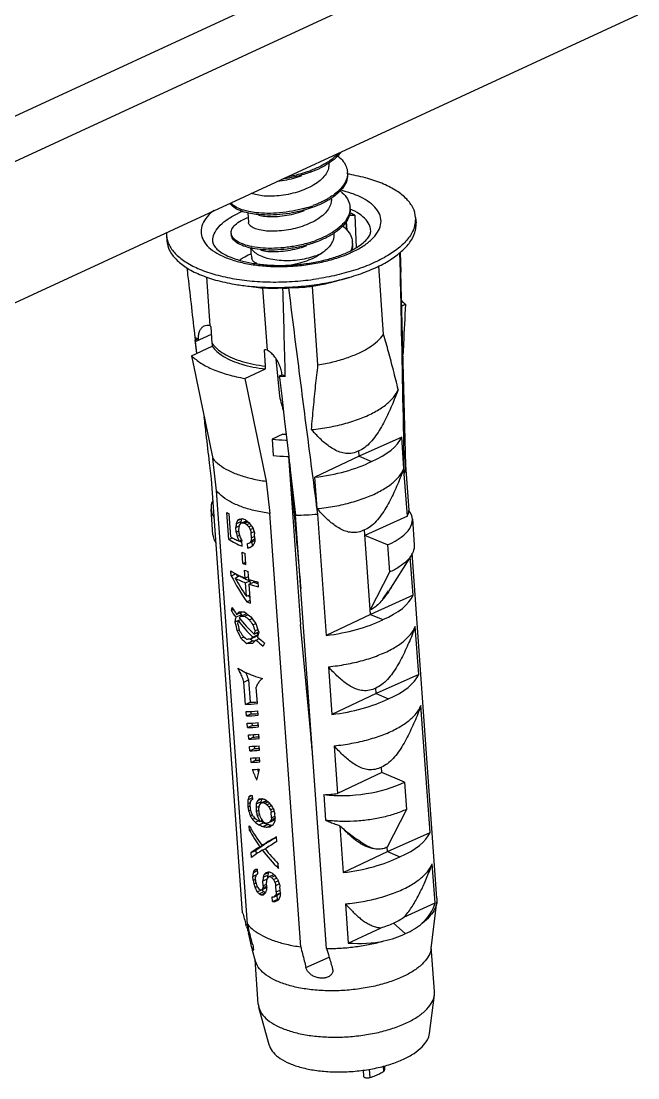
# Model space of a CAD drawing. Header units: millimetres. Extents: x -308 to 1490, y -1725 to -1095.
# Drawn here: x 282.93 to 303.42, y -1322.09 to -1286.97 of the extents above; entities that cross this region are included whole.
import ezdxf

# ---------------------------------------------------------------- set-up
doc = ezdxf.new("R2010")
doc.units = ezdxf.units.MM

# ---------------------------------------------------------------- blocks, each defined once
blk = doc.blocks.new('*u3')
for p, q in [((35.124, -57.865), (79.326, -37.434)), ((35.86, -59.031), (80.062, -38.6)), ((36.241, -63.549), (80.444, -43.118)), ((70.173, -48.052), (70.175, -48.078)), ((70.256, -49.212), (70.259, -49.242)), ((67.485, -49.707), (67.508, -50.024)), ((70.853, -49.78), (71.037, -49.781)), ((71.037, -49.781), (71.079, -50.864)), ((73.059, -49.857), (73.072, -50.038)), ((70.772, -50.274), (70.751, -49.993)), ((70.757, -49.987), (70.778, -50.28)), ((64.782, -50.45), (64.795, -50.631)), ((70.34, -50.382), (70.342, -50.408)), ((67.57, -50.881), (67.569, -50.871)), ((72.552, -51.676), (72.537, -51.023)), ((72.547, -51.016), (72.564, -51.677)), ((71.997, -53.746), (71.833, -51.469)), ((66.234, -53.458), (66.118, -51.831)), ((70.851, -51.848), (70.354, -51.992)), ((72.737, -58.104), (72.564, -51.676)), ((67.251, -52.107), (67.764, -52.178)), ((67.764, -52.178), (67.985, -52.204)), ((68.133, -54.269), (67.985, -52.204)), ((69.815, -54.755), (69.629, -52.152)), ((72.595, -52.8), (72.719, -52.742)), ((72.587, -53.253), (72.586, -53.224)), ((72.588, -53.342), (72.587, -53.253)), ((65.745, -53.983), (66.279, -53.737)), ((66.301, -54.04), (66.262, -53.497)), ((65.834, -53.897), (65.727, -53.851)), ((65.727, -53.851), (65.729, -53.873)), ((65.787, -54.371), (65.737, -53.94)), ((65.834, -53.897), (65.74, -53.94)), ((65.79, -54.37), (65.745, -53.983)), ((66.301, -54.04), (66.298, -54.135)), ((65.616, -54.451), (66.298, -54.135)), ((68.072, -54.796), (68.033, -54.253)), ((68.42, -54.556), (68.482, -55.232)), ((67.387, -55.207), (68.069, -54.891)), ((68.069, -54.891), (68.072, -54.796)), ((68.624, -55.088), (68.531, -55.131)), ((68.731, -55.133), (68.624, -55.088)), ((68.482, -55.232), (68.534, -55.799)), ((68.538, -55.175), (68.609, -55.791)), ((68.609, -55.791), (68.707, -56.64)), ((68.707, -56.64), (68.757, -57.065)), ((68.651, -57.056), (68.289, -57.223)), ((68.289, -57.223), (68.328, -57.767)), ((68.757, -57.065), (68.842, -57.799)), ((72.596, -57.16), (71.185, -57.795)), ((72.671, -58.201), (72.596, -57.16)), ((66.44, -58.937), (66.322, -57.868)), ((68.836, -57.799), (69.236, -63.383)), ((71.185, -57.795), (69.712, -58.493)), ((71.185, -57.795), (71.172, -57.614)), ((71.185, -57.795), (71.594, -57.97)), ((66.275, -58.539), (66.213, -58.01)), ((68.896, -58.263), (69.028, -59.754)), ((72.844, -59.59), (72.736, -58.09)), ((66.276, -58.552), (66.275, -58.539)), ((66.277, -58.558), (66.276, -58.552)), ((67.31, -72.964), (66.277, -58.558)), ((68.094, -58.624), (68.211, -59.693)), ((69.787, -59.534), (69.712, -58.493)), ((72.785, -59.787), (72.684, -58.382)), ((67.473, -73.343), (66.44, -58.937)), ((66.323, -60.408), (66.262, -59.547)), ((66.849, -60.555), (66.785, -59.661)), ((69.244, -74.099), (68.211, -59.693)), ((66.917, -60.472), (66.862, -59.71)), ((67.098, -60.036), (67.247, -59.967)), ((67.144, -59.929), (67.261, -59.875)), ((67.281, -60.01), (67.431, -59.941)), ((67.34, -60.006), (67.462, -59.949)), ((67.382, -60.02), (67.489, -59.97)), ((67.447, -60.067), (67.541, -60.023)), ((70.103, -74.156), (69.07, -59.75)), ((69.8, -59.715), (70.089, -63.748)), ((72.785, -59.787), (71.374, -60.423)), ((72.95, -59.876), (73.012, -60.737)), ((67.089, -60.159), (67.192, -60.111)), ((67.101, -60.316), (67.089, -60.159)), ((67.101, -60.316), (67.187, -60.276)), ((67.193, -60.357), (67.182, -60.2)), ((67.516, -60.14), (67.605, -60.099)), ((67.566, -60.232), (67.656, -60.19)), ((67.596, -60.343), (67.693, -60.299)), ((67.607, -60.501), (67.596, -60.343)), ((67.722, -60.532), (67.711, -60.374)), ((71.562, -63.05), (71.361, -60.241)), ((66.849, -60.555), (66.968, -60.5)), ((67.128, -60.456), (67.208, -60.42)), ((67.193, -60.612), (67.274, -60.575)), ((67.298, -60.783), (67.285, -60.599)), ((67.482, -60.849), (67.471, -60.691)), ((67.553, -60.666), (67.704, -60.596)), ((67.592, -60.6), (67.721, -60.54)), ((67.607, -60.501), (67.716, -60.451)), ((67.622, -60.634), (67.632, -60.78)), ((72.123, -60.742), (71.374, -60.423)), ((72.123, -60.742), (72.188, -61.648)), ((67.32, -61.354), (67.294, -60.986)), ((67.42, -61.392), (67.393, -61.024)), ((67.482, -60.849), (67.632, -60.78)), ((72.911, -61.093), (72.164, -62.268)), ((73.769, -72.482), (72.946, -61.016)), ((67.32, -61.354), (67.414, -61.311)), ((72.973, -62.415), (72.882, -61.14)), ((66.936, -61.765), (66.925, -61.607)), ((66.936, -61.765), (67.082, -61.698)), ((67.061, -61.841), (67.211, -61.772)), ((67.393, -61.843), (67.375, -61.58)), ((67.393, -61.843), (67.508, -61.789)), ((67.515, -61.887), (67.497, -61.624)), ((72.188, -61.648), (71.552, -62.903)), ((67.405, -62), (67.554, -61.931)), ((67.437, -62.447), (67.405, -62)), ((67.527, -62.045), (67.677, -61.975)), ((67.572, -62.676), (67.527, -62.045)), ((67.554, -61.931), (67.561, -62.029)), ((67.837, -62.136), (67.826, -61.978)), ((67.437, -62.447), (67.552, -62.394)), ((72.973, -62.415), (71.562, -63.05)), ((71.973, -62.542), (72.163, -62.268)), ((67.45, -62.631), (67.565, -62.578)), ((66.927, -62.907), (66.994, -62.876)), ((67.057, -63.301), (67.242, -63.215)), ((67.081, -63.144), (67.27, -63.056)), ((67.112, -63.049), (67.297, -62.963)), ((67.162, -63.256), (67.244, -63.218)), ((67.251, -63.106), (67.438, -63.02)), ((67.385, -63.106), (67.491, -63.057)), ((67.537, -63.228), (67.628, -63.186)), ((71.562, -63.05), (70.089, -63.748)), ((71.562, -63.05), (71.971, -63.224)), ((67.13, -63.598), (67.199, -63.566)), ((67.652, -63.393), (67.747, -63.349)), ((67.719, -63.6), (67.817, -63.555)), ((73.162, -65.042), (73.048, -63.456)), ((67.255, -63.835), (67.35, -63.791)), ((67.583, -63.864), (67.769, -63.778)), ((67.647, -63.803), (67.825, -63.72)), ((67.695, -63.703), (67.844, -63.634)), ((67.757, -63.905), (67.866, -63.855)), ((67.45, -64.012), (67.636, -63.926)), ((70.164, -64.789), (70.278, -66.375)), ((67.354, -65.298), (67.504, -65.229)), ((67.408, -66.04), (67.354, -65.298)), ((67.504, -65.229), (67.557, -65.97)), ((73.162, -65.042), (71.751, -65.677)), ((67.802, -66.016), (67.763, -65.472)), ((71.751, -65.677), (70.278, -66.375)), ((71.751, -65.677), (71.738, -65.496)), ((71.751, -65.677), (72.16, -65.852)), ((67.408, -66.04), (67.557, -65.97)), ((67.435, -66.425), (67.425, -66.281)), ((67.435, -66.425), (67.585, -66.356)), ((67.579, -66.275), (67.585, -66.356)), ((67.83, -66.402), (67.82, -66.257)), ((73.538, -70.297), (73.236, -66.083)), ((67.475, -66.811), (67.464, -66.666)), ((67.619, -66.66), (67.625, -66.742)), ((67.843, -66.789), (67.833, -66.644)), ((67.475, -66.811), (67.625, -66.742)), ((67.514, -67.196), (67.504, -67.052)), ((67.658, -67.045), (67.664, -67.127)), ((67.856, -67.176), (67.846, -67.031)), ((67.514, -67.196), (67.664, -67.127)), ((67.698, -67.43), (67.704, -67.512)), ((67.87, -67.563), (67.859, -67.418)), ((70.352, -67.416), (70.466, -69.003)), ((67.554, -67.582), (67.544, -67.437)), ((67.554, -67.582), (67.704, -67.512)), ((67.594, -67.967), (67.583, -67.822)), ((67.594, -67.967), (67.743, -67.898)), ((67.737, -67.815), (67.743, -67.898)), ((67.883, -67.95), (67.873, -67.805)), ((71.939, -68.305), (71.926, -68.124)), ((71.939, -68.305), (70.466, -69.003)), ((72.689, -68.625), (71.939, -68.305)), ((72.689, -68.625), (72.754, -69.531)), ((67.485, -69.216), (67.633, -69.147)), ((67.521, -69.113), (67.61, -69.072)), ((67.628, -69.072), (67.637, -69.204)), ((67.812, -69.236), (67.961, -69.168)), ((70.009, -69.041), (70.07, -69.893)), ((67.479, -69.337), (67.563, -69.299)), ((67.479, -69.337), (67.486, -69.442)), ((67.486, -69.442), (67.558, -69.41)), ((67.554, -69.359), (67.565, -69.517)), ((67.757, -69.466), (67.859, -69.419)), ((67.757, -69.466), (67.766, -69.598)), ((67.766, -69.343), (67.915, -69.274)), ((67.861, -69.665), (67.847, -69.481)), ((67.929, -69.31), (68.078, -69.241)), ((67.987, -69.306), (68.116, -69.247)), ((68.049, -69.328), (68.156, -69.278)), ((68.114, -69.375), (68.209, -69.331)), ((68.183, -69.448), (68.272, -69.406)), ((68.233, -69.54), (68.324, -69.498)), ((72.754, -69.531), (72.117, -70.785)), ((67.511, -69.584), (67.574, -69.554)), ((67.566, -69.744), (67.63, -69.715)), ((67.636, -69.86), (67.719, -69.822)), ((67.766, -69.598), (67.853, -69.558)), ((67.794, -69.738), (67.871, -69.702)), ((67.879, -69.928), (67.958, -69.892)), ((68.219, -69.947), (68.37, -69.878)), ((68.258, -69.881), (68.387, -69.822)), ((68.261, -69.625), (68.354, -69.582)), ((68.274, -69.809), (68.261, -69.625)), ((68.274, -69.809), (68.384, -69.758)), ((68.388, -69.813), (68.378, -69.682)), ((67.543, -70.231), (67.532, -70.074)), ((67.543, -70.231), (67.609, -70.201)), ((67.724, -69.958), (67.835, -69.907)), ((67.851, -70.043), (68.001, -69.975)), ((67.986, -70.099), (68.135, -70.03)), ((68.127, -70.124), (68.277, -70.054)), ((68.158, -69.98), (68.308, -69.91)), ((70.543, -70.072), (70.655, -71.63)), ((68.444, -70.602), (68.433, -70.444)), ((72.128, -70.932), (73.538, -70.297)), ((67.596, -70.967), (67.748, -70.897)), ((67.748, -70.897), (67.757, -71.022)), ((67.886, -70.771), (68.035, -70.702)), ((67.955, -70.725), (68.104, -70.656)), ((67.966, -70.883), (68.057, -70.841)), ((70.655, -71.63), (72.128, -70.932)), ((72.128, -70.932), (72.117, -70.785)), ((72.128, -70.932), (72.536, -71.107)), ((67.607, -71.125), (67.596, -70.967)), ((67.658, -71.635), (67.807, -71.566)), ((67.697, -71.558), (67.785, -71.517)), ((67.814, -71.676), (67.803, -71.518)), ((68.025, -71.698), (68.174, -71.629)), ((68.508, -71.496), (68.497, -71.338)), ((73.706, -72.639), (73.613, -71.338)), ((67.652, -71.756), (67.766, -71.704)), ((67.662, -71.888), (67.652, -71.756)), ((67.662, -71.888), (67.748, -71.848)), ((67.684, -72.003), (67.76, -71.968)), ((67.755, -71.945), (67.743, -71.788)), ((67.783, -71.684), (67.812, -71.67)), ((67.985, -71.91), (68.118, -71.849)), ((67.997, -72.068), (67.985, -71.91)), ((67.995, -71.787), (68.144, -71.718)), ((68.111, -72.116), (68.1, -71.958)), ((68.204, -71.766), (68.348, -71.699)), ((68.267, -71.787), (68.381, -71.734)), ((68.335, -71.86), (68.439, -71.812)), ((68.384, -71.952), (68.491, -71.903)), ((67.723, -72.127), (67.797, -72.093)), ((67.793, -72.27), (67.944, -72.201)), ((67.862, -72.333), (68.011, -72.264)), ((67.931, -72.368), (68.065, -72.306)), ((67.953, -72.201), (68.102, -72.132)), ((67.984, -72.139), (68.109, -72.081)), ((67.997, -72.068), (68.104, -72.018)), ((68.414, -72.064), (68.53, -72.01)), ((68.429, -72.274), (68.414, -72.064)), ((68.415, -72.373), (68.566, -72.303)), ((68.429, -72.274), (68.56, -72.214)), ((68.567, -72.311), (68.552, -72.101)), ((68.304, -72.595), (68.293, -72.437)), ((68.304, -72.595), (68.454, -72.526)), ((68.355, -72.432), (68.505, -72.362)), ((68.388, -72.596), (68.492, -72.548)), ((68.444, -72.39), (68.454, -72.526)), ((70.729, -72.671), (70.822, -73.972)), ((72.668, -73.117), (73.706, -72.639)), ((73.573, -74.156), (73.765, -72.606)), ((73.769, -72.482), (73.765, -72.606)), ((67.442, -73.421), (67.423, -73.357)), ((72.717, -73.658), (72.321, -73.31)), ((67.507, -73.645), (67.544, -73.628)), ((70.822, -73.972), (71.909, -73.468)), ((67.599, -74.047), (67.595, -74.029)), ((73.687, -75.584), (73.58, -74.1)), ((67.741, -74.575), (67.645, -74.224)), ((69.417, -74.791), (70.184, -74.437)), ((67.832, -76.004), (67.726, -74.52)), ((73.522, -76.975), (73.684, -75.698)), ((73.684, -75.698), (73.687, -75.584)), ((68.193, -77.357), (67.852, -76.116)), ((71.311, -78.2), (71.325, -78.397)), ((71.549, -78.441), (71.529, -78.163)), ((72.003, -78.231), (71.991, -78.062)), ((72.02, -78.054), (72.029, -78.19))]:
    blk.add_line(p, q)
for centre, radius, start, end in [((68.081, -44.121), 4.433, 279.6971, 285.4509), ((68.2, -44.55), 3.988, 285.445, 289.6508), ((68.27, -44.753), 3.773, 289.6876, 289.8714), ((70.246, -48.387), 0.551, 358.5573, 4.2672), ((68.298, -45.758), 3.942, 285.9401, 289.8983), ((70.297, -49.549), 0.584, 358.4912, 3.9308), ((68.603, -52.817), 3.415, 112.0427, 114.7833), ((68.218, -45.486), 4.225, 285.5474, 285.9822), ((72.16, -49.904), 0.901, 342.2025, 351.5777), ((72.179, -50.086), 0.896, 342.181, 353.652), ((65.592, -50.394), 0.812, 176.9631, 183.9744), ((69.081, -48.426), 2.279, 302.5797, 302.9602), ((69.097, -48.499), 2.258, 302.9605, 303.081), ((72.654, -50.396), 5.107, 185.4441, 189.3318), ((68.101, -48.413), 2.462, 258.5433, 258.9299), ((68.371, -46.89), 3.975, 285.4623, 289.8512), ((70.392, -50.712), 0.569, 356.3362, 4.2432), ((69.506, -48.191), 3.104, 294.7836, 296.8519), ((69.338, -47.554), 3.811, 293.011, 294.7971), ((68.393, -42.745), 9.256, 274.6384, 279.0212), ((68.488, -44.152), 8.055, 271.1738, 272.4779), ((-1261.988, -89.113), 1331.152, 1.462707, 1.588766), ((-843.82, -73.215), 916.624, 0.927175, 1.242298), ((66.402, -53.794), 0.677, 186.6768, 192.416), ((75.47, -52.861), 9.79, 186.3292, 186.5856), ((67.892, -55.455), 1.211, 78.5208, 83.3194), ((1088.966, 155.369), 1044.639, 191.586898, 191.77831), ((68.043, -55.233), 0.499, 6.6014, 11.7819), ((68.722, -47.637), 7.496, 268.5407, 270.071), ((1029.88, 142.03), 982.495, 191.580856, 191.784375), ((224.05, -15.709), 160.599, 194.45557, 194.64945), ((73.807, -53.242), 5.581, 221.0496, 222.5382), ((67.843, -58.06), 1.92, 236.5415, 239.25), ((68.493, -56.598), 3.476, 250.1172, 251.5611), ((68.502, -56.729), 3.476, 250.4777, 251.1997), ((69.086, -52.463), 7.287, 269.8755, 275.6249), ((68.006, -58.641), 2.131, 239.2407, 241.4021), ((68.099, -58.471), 2.324, 241.3982, 243.1342), ((68.232, -58.205), 2.623, 243.1693, 246.653), ((68.265, -58.543), 2.319, 242.8525, 244.4788), ((68.319, -58.431), 2.443, 244.469, 244.9151), ((68.335, -58.399), 2.479, 244.9143, 245.0416), ((68.485, -58.005), 3.21, 248.2247, 250.1229), ((68.511, -58.373), 3.21, 248.2247, 250.1229), ((68.202, -59.62), 2.363, 241.765, 243.3467), ((68.286, -59.451), 2.552, 243.3462, 245.1355), ((68.274, -59.907), 2.146, 240.3302, 243.5458), ((68.432, -59.131), 2.904, 245.1877, 249.0451), ((68.577, -58.446), 3.357, 249.0028, 251.2168), ((68.389, -59.677), 2.403, 243.519, 245.3049), ((68.499, -59.437), 2.668, 245.3189, 248.1239), ((68.598, -59.194), 2.93, 248.093, 249.1222), ((68.75, -58.25), 3.841, 251.2499, 253.9188), ((68.789, -58.656), 3.501, 251.4777, 253.2101), ((68.853, -57.892), 4.213, 253.9276, 255.8918), ((68.847, -58.466), 3.699, 253.1996, 253.7903), ((68.866, -58.399), 3.769, 253.7892, 254.0199), ((69.29, -60.379), 3.451, 326.6754, 327.6042), ((68.653, -59.498), 3.357, 249.0028, 251.2168), ((69.15, -65.934), 3.446, 249.7511, 251.5658), ((69.16, -66.065), 3.446, 250.1135, 251.2023), ((68.989, -67.312), 2.841, 246.195, 247.0175), ((69.053, -67.316), 2.98, 246.2237, 249.0131), ((69.08, -67.532), 2.671, 246.1493, 247.1715), ((69.207, -66.722), 3.446, 250.1135, 251.2023), ((69.131, -67.412), 2.801, 247.1713, 248.1615), ((69.181, -67.288), 2.934, 248.1613, 249.1214), ((76.375, -64.003), 8.417, 226.1369, 227.6001), ((69.363, -68.239), 3.567, 250.4884, 252.265), ((69.374, -68.397), 3.567, 250.8431, 251.909), ((68.989, -70.194), 2.418, 242.2121, 244.0495), ((68.977, -70.036), 2.418, 242.6719, 243.5905), ((69.068, -70.286), 2.242, 241.8782, 243.6215), ((159.597, -46.592), 95.981, 195.94796, 196.19228), ((148.13, -49.923), 84.04, 196.23661, 196.39555), ((163.806, -47.377), 97.454, 195.94905, 196.1128), ((154.013, -50.211), 87.259, 196.10993, 196.39262), ((68.397, -75.966), 0.566, 183.8768, 195.4448)]:
    blk.add_arc(centre, radius, start, end)
for centre, major_axis, ratio, start_param, end_param in [((69.414, -57.039), (3.235, 0.161), 0.42539, -0.852788, -0.203762), ((69.414, -57.039), (3.225, 0.304), 0.455968, -1.521354, -0.872329), ((68.792, -59.321), (2.529, 0.239), 0.455968, 9.167187, 9.668865), ((70.413, -60.013), (2.537, 0.127), 0.42539, -0.852788, 0.281831), ((69.603, -59.667), (3.235, 0.161), 0.42539, -0.203762, -0.061959), ((69.517, -58.478), (1.303, 14.32), 0.158951, -4.588939, -4.580289), ((69.541, -58.801), (2.687, 4.198), 0.316846, -4.245973, -4.220036), ((69.542, -58.818), (3.121, 1.727), 0.078619, 2.367859, 2.402437), ((69.558, -59.041), (2.798, 3.697), 0.30814, -4.217181, -4.19989), ((69.54, -58.788), (3.17, 1.041), 0.145898, -2.44084, -2.397564), ((69.553, -58.968), (3.135, 1.553), 0.030659, 2.365763, 2.391717), ((69.517, -58.478), (1.221, 13.425), 0.158951, 1.696376, 1.701154), ((69.541, -58.801), (2.519, 3.936), 0.316846, 2.040306, 2.065278), ((69.549, -58.913), (3.178, 0.918), 0.194106, -2.419562, -2.393572), ((69.536, -58.732), (3.231, -0.903), 0.632836, -2.111968, -2.085876), ((69.524, -58.571), (3.194, -1.219), 0.652275, -2.031054, -1.987473), ((69.549, -58.913), (2.979, 0.86), 0.194106, -2.415922, -2.407467), ((69.513, -58.411), (-2.8, 2.901), 0.630305, 1.505147, 1.540215), ((69.617, -59.869), (-3.178, 16.17), 0.155071, 1.567972, 1.576621), ((69.564, -59.127), (1.595, 11.287), 0.195227, -4.598286, -4.589642), ((69.571, -59.22), (-2.952, 13.132), 0.191065, -4.668661, -4.660017), ((69.527, -58.607), (2.896, -2.536), 0.649297, -1.72807, -1.701892), ((69.5, -58.228), (-2.501, 5.496), 0.435264, -4.559656, -4.542148), ((69.408, -56.959), (-2.952, 13.132), 0.191065, -4.503648, -4.494874), ((69.476, -57.898), (-2.506, 6.016), 0.403012, -4.511747, -4.485296), ((69.323, -55.767), (-3.178, 16.17), 0.155071, -4.46296, -4.45411), ((69.594, -59.546), (-2.506, 6.016), 0.403012, 7.837471, 7.863407), ((69.577, -59.312), (-2.51, 4.967), 0.472031, 1.56563, 1.591569), ((69.603, -59.664), (3.158, 1.228), 0.076175, -2.341062, -2.306179), ((69.635, -60.119), (2.798, 3.697), 0.30814, -4.356259, -4.338751), ((69.726, -61.388), (1.595, 11.287), 0.195227, 1.519756, 1.52853), ((69.659, -60.449), (2.687, 4.198), 0.316846, -4.46364, -4.43719), ((69.635, -60.119), (2.623, 3.466), 0.30814, -4.355088, -4.348846), ((69.812, -62.579), (1.303, 14.32), 0.158951, 1.441793, 1.450643), ((69.614, -59.822), (3.158, 1.228), 0.076175, -2.341062, -2.306179), ((69.622, -59.935), (3.121, 1.727), 0.078619, 2.21122, 2.246288), ((69.724, -61.363), (-2.674, 3.452), 0.591985, 7.530022, 7.764533), ((69.724, -61.363), (-2.507, 3.236), 0.591985, 7.519887, 7.54884), ((69.711, -61.178), (-2.67, 3.474), 0.590295, 1.319551, 1.484074), ((69.724, -61.363), (-2.507, 3.236), 0.591985, 7.724709, 7.749856), ((69.791, -62.294), (3.235, 0.161), 0.42539, -0.852788, -0.203762), ((69.683, -60.784), (2.654, 4.347), 0.317639, -4.044232, -4.020815), ((69.792, -62.307), (3.067, -1.873), 0.665325, 4.068723, 4.155164), ((69.803, -62.462), (3.067, -1.873), 0.665325, 4.045305, 4.132691), ((69.685, -60.811), (2.013, 7.828), 0.257369, -4.344349, -4.323307), ((69.747, -61.685), (3.071, 2.19), 0.177346, 2.415957, 2.463489), ((69.76, -61.86), (3.18, 0.889), 0.205558, 3.717577, 3.808488), ((69.761, -61.877), (3.071, 2.19), 0.177346, 2.390558, 2.420576), ((69.792, -62.307), (3.067, -1.873), 0.665325, 4.198076, 4.412417), ((69.803, -62.462), (2.828, -1.727), 0.665325, 4.094207, 4.118919), ((69.77, -62.003), (3.18, 0.889), 0.205558, -2.540208, -2.474697), ((69.685, -60.811), (1.856, 7.217), 0.257369, -4.330577, -4.324122), ((69.76, -61.86), (3.237, -0.833), 0.627073, 4.057457, 4.148368), ((69.77, -62.003), (3.237, -0.833), 0.627073, -2.225728, -2.160217), ((69.747, -61.685), (-2.631, 3.689), 0.573371, 1.553901, 1.61426), ((69.911, -63.959), (-2.702, 9.666), 0.258743, 1.430683, 1.461371), ((69.716, -61.241), (2.013, 7.828), 0.257369, -4.386454, -4.373337), ((69.88, -63.529), (-2.702, 9.666), 0.258743, 1.480714, 1.502697), ((69.803, -62.462), (3.067, -1.873), 0.665325, -2.10839, -1.894049), ((69.834, -62.893), (-2.631, 3.689), 0.573371, 1.353046, 1.397479), ((69.761, -61.877), (-2.631, 3.689), 0.573371, 1.528502, 1.572935), ((69.716, -61.241), (-2.702, 9.666), 0.258743, -4.5606, -4.538617), ((69.685, -60.811), (-2.702, 9.666), 0.258743, -4.519275, -4.488587), ((69.791, -62.294), (3.225, 0.304), 0.455968, -1.521354, -0.872329), ((69.848, -63.085), (-2.631, 3.689), 0.573371, 7.594906, 7.655265), ((69.835, -62.909), (3.237, -0.833), 0.627073, 3.966547, 4.057458), ((69.825, -62.766), (3.237, -0.833), 0.627073, -2.291239, -2.225728), ((69.825, -62.766), (3.18, 0.889), 0.205557, -2.474697, -2.409186), ((69.835, -62.909), (2.984, -0.768), 0.627073, -2.255718, -2.225728), ((69.834, -62.893), (3.071, 2.19), 0.177346, 2.229516, 2.259535), ((69.835, -62.909), (2.932, 0.819), 0.205557, 3.808488, 3.859448), ((69.848, -63.085), (3.071, 2.19), 0.177346, 2.186604, 2.234136), ((69.88, -63.529), (2.013, 7.828), 0.257369, -4.637191, -4.624075), ((69.803, -62.462), (3.067, -1.873), 0.665325, -1.851137, -1.764696), ((69.834, -62.893), (2.831, 2.019), 0.177346, 2.226774, 2.253974), ((69.803, -62.462), (2.828, -1.727), 0.665325, 4.373936, 4.394292), ((69.911, -63.959), (2.013, 7.828), 0.257369, -4.687222, -4.66618), ((69.792, -62.307), (3.067, -1.873), 0.665325, 4.454521, 4.541907), ((69.835, -62.909), (3.18, 0.889), 0.205557, -2.474697, -2.383786), ((69.912, -63.985), (2.654, 4.347), 0.317639, -4.517417, -4.493999), ((69.98, -64.922), (3.235, 0.161), 0.42539, -0.852788, -0.203762), ((69.98, -64.93), (3.176, 0.943), 0.184199, -2.567328, -2.379552), ((69.98, -64.93), (2.978, 0.884), 0.184199, -2.573607, -2.446363), ((69.98, -64.922), (3.225, 0.304), 0.455968, -1.521354, -0.872329), ((69.997, -65.171), (3.176, 0.943), 0.184199, -2.567328, -2.379552), ((70.008, -65.316), (2.978, 0.884), 0.184199, -2.573607, -2.446363), ((70.008, -65.316), (3.176, 0.943), 0.184199, -2.567328, -2.379552), ((70.025, -65.557), (3.176, 0.943), 0.184199, -2.561052, -2.385828), ((70.036, -65.701), (2.978, 0.884), 0.184199, -2.566909, -2.453655), ((70.036, -65.701), (3.176, 0.943), 0.184199, -2.561052, -2.385828), ((70.053, -65.942), (3.176, 0.943), 0.184199, -2.55478, -2.3921), ((70.063, -66.087), (3.176, 0.943), 0.184199, -2.55478, -2.3921), ((70.08, -66.328), (3.176, 0.943), 0.184199, -2.548511, -2.39837), ((70.063, -66.087), (2.978, 0.884), 0.184199, -2.560216, -2.460904), ((70.091, -66.473), (3.176, 0.943), 0.184199, -2.548511, -2.39837), ((70.091, -66.473), (2.978, 0.884), 0.184199, -2.553526, -2.46811), ((70.108, -66.714), (3.176, 0.943), 0.184199, -2.542244, -2.404636), ((70.119, -66.858), (3.176, 0.943), 0.184199, -2.542244, -2.404636), ((70.119, -66.858), (2.978, 0.884), 0.184199, -2.546839, -2.475272), ((70.136, -67.099), (3.176, 0.943), 0.184199, -2.532576, -2.421444), ((70.162, -67.458), (-2.506, 5.967), 0.405894, 1.52605, 1.585186), ((70.162, -67.458), (2.124, 7.098), 0.273487, -4.527246, -4.47525), ((70.162, -67.458), (-2.349, 5.594), 0.405894, 7.815913, 7.831998), ((70.979, -67.895), (2.529, 0.239), 0.455968, -2.006947, -0.872329), ((70.157, -67.39), (2.687, 4.198), 0.316847, -4.098433, -4.072137), ((70.187, -67.817), (3.121, 1.727), 0.078619, 2.515082, 2.549981), ((70.198, -67.967), (3.178, 0.918), 0.194103, -2.59274, -2.566663), ((70.209, -68.121), (3.055, 2.306), 0.196194, 2.286489, 2.312421), ((70.206, -68.085), (3.17, 1.041), 0.145899, -2.449487, -2.406228), ((70.208, -68.109), (2.519, 3.936), 0.316846, -4.245576, -4.21791), ((70.168, -67.549), (3.225, 0.304), 0.455968, -1.663157, -1.521354), ((70.027, -65.577), (1.303, 14.32), 0.158952, -4.441034, -4.432242), ((70.443, -71.386), (-3.178, 16.17), 0.155071, 1.419925, 1.428718), ((70.135, -67.086), (1.954, 8.255), 0.248328, -4.383881, -4.375151), ((70.179, -67.704), (2.798, 3.697), 0.30814, -4.069958, -4.052529), ((70.335, -69.877), (-2.731, 10.094), 0.248005, 1.468224, 1.476953), ((70.201, -68.005), (3.135, 1.553), 0.030656, 2.512864, 2.538941), ((70.185, -67.785), (1.303, 14.32), 0.158952, -4.588938, -4.580289), ((70.208, -68.109), (2.687, 4.198), 0.316846, -4.245975, -4.220039), ((70.229, -68.4), (1.954, 8.255), 0.248328, -4.531242, -4.522598), ((70.225, -68.349), (2.798, 3.697), 0.30814, -4.217181, -4.19989), ((70.222, -68.305), (3.055, 2.306), 0.196195, 2.260543, 2.277842), ((70.185, -67.785), (1.221, 13.425), 0.158952, 1.696376, 1.700452), ((70.216, -68.212), (3.178, 0.918), 0.194103, -2.428217, -2.40224), ((70.203, -68.04), (3.231, -0.903), 0.632837, -2.111964, -2.085872), ((70.192, -67.878), (3.194, -1.219), 0.652274, -2.031056, -1.987476), ((70.216, -68.212), (2.979, 0.86), 0.194103, -2.425155, -2.412027), ((70.194, -67.915), (2.896, -2.536), 0.649298, -1.728073, -1.701896), ((70.18, -67.719), (-2.8, 2.901), 0.630305, 1.505147, 1.540215), ((70.167, -67.536), (-2.501, 5.496), 0.435264, -4.559656, -4.542148), ((70.112, -66.774), (-2.731, 10.094), 0.248005, -4.502501, -4.493728), ((70.143, -67.206), (-2.506, 6.016), 0.40301, -4.511746, -4.485296), ((70.313, -69.572), (-2.506, 6.016), 0.40301, 1.406382, 1.432678), ((70.283, -69.146), (-2.8, 2.901), 0.630305, 1.201455, 1.236353), ((70.291, -69.258), (-2.501, 5.496), 0.435264, 1.437306, 1.454735), ((70.269, -68.958), (2.896, -2.536), 0.649298, -1.970689, -1.944613), ((70.274, -69.02), (3.194, -1.219), 0.652274, -2.256271, -2.212846), ((70.262, -68.864), (3.231, -0.903), 0.632837, -2.302413, -2.276399), ((70.26, -68.83), (3.254, -0.245), 0.551679, -2.418016, -2.366106), ((70.283, -69.151), (-3.178, 16.17), 0.155071, 1.567972, 1.576622), ((70.259, -68.811), (-2.501, 5.496), 0.435264, 7.824629, 7.859209), ((70.239, -68.536), (-2.731, 10.094), 0.248005, -4.667515, -4.658871), ((70.243, -68.587), (-2.501, 5.496), 0.435264, -4.698518, -4.681227), ((70.246, -68.631), (-2.604, 3.856), 0.559837, 7.791866, 7.809165), ((70.301, -69.4), (2.798, 3.697), 0.30814, -4.356259, -4.338751), ((70.355, -70.162), (1.954, 8.255), 0.248328, -4.696384, -4.687611), ((70.274, -69.021), (2.939, 1.456), 0.030656, 8.55332, 8.571197), ((69.991, -65.075), (-3.178, 16.17), 0.155071, 1.820226, 1.829075), ((70.301, -69.4), (2.623, 3.466), 0.30814, -4.355088, -4.348846), ((70.477, -71.861), (1.303, 14.32), 0.158952, 1.441794, 1.450643), ((70.314, -69.586), (-2.812, 2.855), 0.633031, 7.44181, 7.641729), ((70.325, -69.743), (-2.814, 2.845), 0.633597, 1.156965, 1.322308), ((70.269, -68.961), (3.252, -0.167), 0.537174, -2.441746, -2.38117), ((70.269, -68.961), (3.048, -0.157), 0.537174, 3.857956, 3.90104), ((70.252, -68.724), (3.231, -0.903), 0.632837, -2.163966, -2.13799), ((70.27, -68.974), (3.205, 0.551), 0.335812, -2.420126, -2.359435), ((70.265, -68.896), (3.178, 0.918), 0.194103, -2.376215, -2.350123), ((70.276, -69.058), (3.17, 1.041), 0.1459, -2.36285, -2.31927), ((70.27, -68.974), (3.005, 0.516), 0.335812, -2.417064, -2.3523), ((70.274, -69.021), (3.135, 1.553), 0.030656, 2.270147, 2.296324), ((70.288, -69.217), (3.121, 1.727), 0.078619, 2.21122, 2.246288), ((70.276, -69.058), (2.972, 0.976), 0.1459, -2.355715, -2.337775), ((70.325, -69.73), (2.687, 4.198), 0.316847, -4.463645, -4.437194), ((70.318, -69.636), (3.128, 1.639), 0.055138, 2.188297, 2.397527), ((70.318, -69.636), (2.933, 1.536), 0.055138, 8.522501, 8.679959), ((70.357, -70.177), (3.235, 0.161), 0.42539, -0.852788, -0.203762), ((70.318, -69.638), (3.123, 1.699), 0.071315, 2.423729, 2.589072), ((70.329, -69.795), (3.123, 1.704), 0.072592, 2.388462, 2.588382), ((70.318, -69.638), (2.928, 1.592), 0.071315, 8.708466, 8.884999), ((70.326, -69.745), (-2.847, 2.722), 0.640392, 7.618517, 7.827747), ((70.325, -69.743), (-2.638, 2.668), 0.633597, 1.317118, 1.320756), ((70.33, -69.813), (3.123, 1.699), 0.071315, 2.179922, 2.345907), ((70.313, -69.568), (-2.814, 2.845), 0.633597, 7.683315, 7.849299), ((70.357, -70.177), (3.225, 0.304), 0.455968, -1.521354, -0.872329), ((70.2, -67.996), (1.303, 14.32), 0.158952, -4.441034, -4.432242), ((70.343, -69.991), (2.9, 3.208), 0.287346, -3.965532, -3.939236), ((70.363, -70.262), (3.121, 1.727), 0.078619, 2.515082, 2.549981), ((70.373, -70.412), (3.178, 0.918), 0.194102, -2.59274, -2.566663), ((70.2, -67.996), (1.221, 13.425), 0.158952, -4.425767, -4.420467), ((70.388, -70.619), (3.055, 2.306), 0.196195, 2.260543, 2.295133), ((70.383, -70.549), (3.158, 1.228), 0.076178, -2.41045, -2.375805), ((70.391, -70.653), (2.314, 4.888), 0.311731, 1.916035, 1.934475), ((70.388, -70.619), (2.864, 2.161), 0.196195, 8.567263, 8.577565), ((70.361, -70.239), (3.101, -1.723), 0.665124, 4.384317, 4.419242), ((70.578, -73.26), (-2.952, 13.132), 0.191064, 1.423248, 1.432041), ((70.314, -69.583), (1.954, 8.255), 0.248328, -4.3926, -4.38388), ((70.369, -70.356), (3.055, 2.306), 0.196195, 2.416366, 2.433775), ((70.503, -72.217), (-2.731, 10.094), 0.248005, 1.476953, 1.485673), ((70.381, -70.523), (3.158, 1.228), 0.076178, -2.566273, -2.548896), ((70.387, -70.599), (1.303, 14.32), 0.158952, -4.614874, -4.60623), ((70.391, -70.653), (2.468, 5.214), 0.311731, -4.366397, -4.349109), ((70.435, -71.274), (1.595, 11.287), 0.195226, -4.632877, -4.624226), ((70.41, -70.925), (2.798, 3.697), 0.30814, -4.251794, -4.23448), ((70.387, -70.599), (1.221, 13.425), 0.158952, 1.66871, 1.675935), ((70.399, -70.765), (3.135, 1.553), 0.030655, 2.331099, 2.357106), ((70.369, -70.351), (2.896, -2.536), 0.649298, -1.73678, -1.710634), ((70.343, -69.994), (-2.501, 5.496), 0.435264, -4.568393, -4.550909), ((70.344, -69.998), (-2.604, 3.856), 0.559837, -4.644187, -4.609065), ((70.257, -68.791), (-2.952, 13.132), 0.191064, -4.512408, -4.503648), ((70.302, -69.412), (-2.543, 7.044), 0.349791, -4.488009, -4.47036), ((70.164, -67.494), (-3.178, 16.17), 0.155071, -4.46296, -4.45411), ((70.5, -72.172), (-2.543, 7.044), 0.349791, 1.421318, 1.438861), ((70.464, -71.681), (-2.604, 3.856), 0.559837, 1.317805, 1.352747), ((70.461, -71.637), (-2.501, 5.496), 0.435264, 1.446026, 1.463435), ((70.444, -71.391), (3.252, -0.548), 0.597323, -2.415888, -2.381102), ((70.433, -71.248), (3.231, -0.903), 0.632837, -2.319788, -2.293734), ((70.422, -71.096), (3.178, 0.918), 0.194102, -2.540649, -2.51468), ((70.444, -71.391), (3.049, -0.514), 0.597323, 3.858757, 3.895894), ((70.412, -70.952), (2.798, 3.697), 0.30814, -4.165313, -4.148017), ((70.404, -70.846), (1.954, 8.255), 0.248328, -4.50531, -4.496665), ((70.432, -71.224), (3.055, 2.306), 0.196194, 2.295134, 2.32971), ((70.434, -71.258), (2.468, 5.214), 0.311731, -4.383688, -4.366397), ((70.447, -71.432), (1.595, 11.287), 0.195226, -4.624226, -4.615578), ((70.412, -70.952), (2.623, 3.466), 0.30814, -4.150239, -4.145311), ((70.563, -73.062), (1.595, 11.287), 0.195226, 1.528529, 1.537289), ((70.46, -71.618), (2.864, 2.161), 0.196194, 8.420016, 8.448015), ((70.656, -74.359), (1.303, 14.32), 0.158952, 1.441794, 1.450643), ((70.435, -71.277), (3.189, 0.762), 0.25568, -2.5327, -2.498096), ((70.441, -71.35), (3.178, 0.918), 0.194102, -2.367526, -2.341407), ((70.45, -71.481), (3.189, 0.762), 0.25568, -2.368238, -2.333394), ((70.46, -71.618), (3.055, 2.306), 0.196194, 2.147524, 2.173734), ((70.461, -71.631), (3.145, 1.42), 0.010467, -2.295274, -2.251469), ((70.45, -71.481), (2.99, 0.714), 0.25568, -2.361102, -2.33829), ((70.504, -72.228), (2.687, 4.198), 0.316846, -4.463644, -4.437193), ((70.464, -71.675), (3.227, -1.016), 0.616142, -0.353133, 0.026021), ((70.173, -71.383), (3.082, -0.912), 0.657751, -0.792801, -0.625056), ((70.122, -71.407), (3.092, -1.006), 0.613036, -0.602027, -0.434282), ((70.297, -71.544), (3.442, -1.091), 0.615551, -0.616186, -0.363101), ((70.322, -71.532), (3.436, -0.98), 0.658765, -0.883292, -0.630207), ((70.464, -71.675), (3.224, -0.911), 0.658989, -1.277062, -0.897908)]:
    blk.add_ellipse(centre, major_axis=major_axis, ratio=ratio, start_param=start_param, end_param=end_param)
for points, start_tangent, end_tangent in [([(70.5, -47.719), (70.464, -47.758), (70.22, -47.966), (70.14, -48.019)], (-0.659795, -0.751446), (-0.842832, -0.538177)), ([(70.573, -47.689), (70.468, -47.814), (70.224, -48.022), (70.165, -48.061)], (-0.580936, -0.813949), (-0.836752, -0.547582)), ([(70.14, -48.019), (69.907, -48.15), (69.553, -48.301)], (-0.842832, -0.538177), (-0.940457, -0.339912)), ([(70.165, -48.061), (69.911, -48.206), (69.574, -48.351)], (-0.836752, -0.547582), (-0.938788, -0.344495)), ([(70.175, -48.079), (70.162, -48.226), (70.083, -48.407), (69.936, -48.582), (69.733, -48.74)], (0.068833, -0.997628), (-0.838373, -0.545097)), ([(70.469, -47.811), (70.614, -47.946), (70.75, -48.157), (70.796, -48.346)], (0.785966, -0.61827), (0.074006, -0.997258)), ([(68.486, -48.647), (68.548, -48.64), (68.854, -48.588), (69.159, -48.504), (69.282, -48.46)], (0.994737, 0.10246), (0.933859, 0.357641)), ([(69.574, -48.351), (69.545, -48.361), (69.143, -48.482), (68.721, -48.564), (68.643, -48.575)], (-0.938788, -0.344495), (-0.991738, -0.128281)), ([(70.797, -48.4), (70.754, -48.611), (70.621, -48.838), (70.406, -49.052), (70.22, -49.185)], (-0.025088, -0.999685), (-0.844186, -0.536051)), ([(70.8, -48.401), (70.801, -48.438), (70.758, -48.667), (70.625, -48.894), (70.41, -49.108), (70.248, -49.226)], (0.074006, -0.997258), (-0.837349, -0.546668)), ([(73.059, -49.857), (72.973, -49.543), (72.762, -49.248), (72.433, -48.98), (71.997, -48.749), (71.467, -48.561), (70.858, -48.422), (70.799, -48.411)], (-0.071526, 0.997439), (-0.986237, 0.165337)), ([(69.733, -48.74), (69.485, -48.876), (69.205, -48.988), (68.902, -49.072), (68.596, -49.126), (68.295, -49.15), (68.022, -49.143), (67.791, -49.108), (67.608, -49.05)], (-0.838373, -0.545097), (-0.916379, 0.400313)), ([(70.547, -48.97), (70.622, -49.034), (70.791, -49.237), (70.873, -49.458), (70.879, -49.509)], (0.788936, -0.614476), (0.068855, -0.997627)), ([(70.937, -51.014), (71.308, -50.812), (71.598, -50.587), (71.797, -50.348), (71.897, -50.102), (71.897, -49.858), (71.795, -49.624), (71.595, -49.408), (71.304, -49.217), (70.932, -49.058), (70.563, -48.953)], (0.907726, 0.419563), (-0.973864, 0.227131)), ([(67.514, -49.714), (67.428, -49.694), (67.163, -49.602), (66.974, -49.485), (66.888, -49.384)], (-0.978234, 0.207504), (-0.500257, 0.865877)), ([(67.523, -49.661), (67.424, -49.638), (67.159, -49.546), (66.97, -49.429), (66.916, -49.373)], (-0.979451, 0.201681), (-0.635779, 0.771871)), ([(69.657, -49.515), (69.385, -49.604), (68.969, -49.701), (68.546, -49.759), (68.136, -49.776), (67.757, -49.753), (67.514, -49.714)], (-0.938712, -0.344703), (-0.978234, 0.207504)), ([(70.22, -49.185), (70.119, -49.246), (69.772, -49.413), (69.64, -49.464)], (-0.844186, -0.536051), (-0.940044, -0.341054)), ([(70.248, -49.226), (70.123, -49.302), (69.776, -49.469), (69.657, -49.515)], (-0.837349, -0.546668), (-0.938712, -0.344703)), ([(70.259, -49.242), (70.246, -49.389), (70.167, -49.571), (70.02, -49.746), (69.816, -49.904)], (0.068825, -0.997629), (-0.838373, -0.545097)), ([(66.36, -49.618), (66.244, -49.718), (66.045, -49.958), (65.944, -50.204), (65.944, -50.448), (66.046, -50.682), (66.245, -50.899), (66.536, -51.089), (66.909, -51.248), (67.35, -51.37), (67.844, -51.45), (68.375, -51.486), (68.925, -51.476), (69.475, -51.422), (70.005, -51.324), (70.499, -51.186), (70.828, -51.062)], (-0.783561, -0.621315), (0.920362, 0.391067)), ([(66.32, -50.673), (66.32, -50.572), (66.394, -50.342), (66.565, -50.117), (66.828, -49.906), (67.172, -49.717)], (-0.095621, 0.995418), (0.907726, 0.419563)), ([(66.931, -50.377), (66.931, -50.366), (66.973, -50.215), (67.104, -50.068), (67.318, -49.931), (67.495, -49.854)], (-0.078916, 0.996881), (0.934209, 0.356727)), ([(69.35, -49.556), (68.965, -49.645), (68.542, -49.703), (68.132, -49.72), (67.753, -49.697), (67.523, -49.661)], (-0.963408, -0.26804), (-0.979451, 0.201681)), ([(67.837, -49.784), (68.055, -49.817), (68.328, -49.826), (68.624, -49.805), (68.93, -49.753), (69.239, -49.669), (69.366, -49.624)], (0.975093, -0.221796), (0.933858, 0.357645)), ([(70.88, -49.565), (70.865, -49.686), (70.766, -49.915), (70.582, -50.135), (70.321, -50.338)], (-0.026051, -0.999661), (-0.839045, -0.544062)), ([(70.883, -49.565), (70.869, -49.742), (70.77, -49.971), (70.586, -50.191), (70.329, -50.391)], (0.068855, -0.997627), (-0.837899, -0.545825)), ([(71.037, -49.781), (70.889, -49.711), (70.872, -49.704)], (-0.886666, 0.462411), (-0.922786, 0.385313)), ([(71.568, -50.296), (71.539, -50.148), (71.412, -49.934), (71.19, -49.742), (70.882, -49.577)], (-0.051982, 0.998648), (-0.919802, 0.392384)), ([(73.052, -50.036), (73.059, -49.857)], (0.14573, 0.989324), (-0.071526, 0.997439)), ([(69.816, -49.904), (69.569, -50.04), (69.288, -50.152), (68.986, -50.236), (68.679, -50.29), (68.38, -50.314), (68.107, -50.307), (67.875, -50.272), (67.691, -50.214), (67.566, -50.134), (67.51, -50.042), (67.508, -50.024)], (-0.838373, -0.545097), (-0.048629, 0.998817)), ([(70.632, -50.136), (70.812, -50.313), (70.93, -50.525), (70.959, -50.67)], (0.787223, -0.616668), (0.073491, -0.997296)), ([(73.018, -50.179), (72.96, -50.323)], (-0.305179, -0.952295), (-0.443711, -0.89617)), ([(73.069, -50.185), (73.072, -50.038)], (0.109265, 0.994013), (-0.071622, 0.997432)), ([(64.782, -50.45), (64.784, -50.477), (64.814, -50.626)], (0.070026, -0.997545), (0.286125, -0.958192)), ([(66.98, -50.51), (66.931, -50.377)], (-0.549869, 0.835251), (-0.078916, 0.996881)), ([(67.597, -50.878), (67.34, -50.805), (67.121, -50.697), (66.984, -50.566), (66.935, -50.433)], (-0.978473, 0.206374), (-0.078916, 0.996881)), ([(67.612, -50.825), (67.336, -50.749), (67.117, -50.641), (66.98, -50.51)], (-0.980071, 0.198646), (-0.549869, 0.835251)), ([(70.308, -50.346), (69.995, -50.516), (69.721, -50.629)], (-0.842639, -0.538478), (-0.94035, -0.340209)), ([(70.325, -50.394), (69.999, -50.572), (69.741, -50.679)], (-0.839045, -0.544062), (-0.938786, -0.344502)), ([(72.96, -50.323), (72.856, -50.496), (72.577, -50.803), (72.19, -51.089), (71.709, -51.347), (71.147, -51.57), (70.519, -51.752), (69.844, -51.887)], (-0.443711, -0.89617), (-0.987585, -0.157084)), ([(70.342, -50.408), (70.338, -50.512), (70.276, -50.694), (70.145, -50.873), (69.955, -51.037)], (0.070392, -0.997519), (-0.813176, -0.582018)), ([(70.851, -51.848), (71.163, -51.75), (71.726, -51.527), (72.208, -51.268), (72.593, -50.981), (72.87, -50.676), (73.031, -50.36)], (0.960663, 0.277718), (0.305179, 0.952295)), ([(70.908, -50.961), (71.102, -50.852), (71.324, -50.692), (71.47, -50.54), (71.549, -50.406), (71.569, -50.296)], (0.891992, 0.452052), (-0.048802, 0.998808)), ([(64.795, -50.631), (64.884, -50.951), (65.099, -51.247), (65.433, -51.516), (65.877, -51.748), (66.415, -51.935), (67.033, -52.073), (67.251, -52.107)], (0.071342, -0.997452), (0.990454, -0.137843)), ([(64.814, -50.626), (64.881, -50.789), (65.102, -51.082), (65.439, -51.347), (65.884, -51.575), (66.421, -51.759), (67.036, -51.894), (67.708, -51.976), (68.417, -52.002), (69.142, -51.971)], (0.286125, -0.958192), (0.996703, 0.081138)), ([(66.32, -50.673), (66.356, -50.78), (66.459, -50.906), (66.635, -51.039), (66.89, -51.169), (67.22, -51.283), (67.616, -51.372), (68.063, -51.43), (68.544, -51.45), (69.041, -51.431), (69.534, -51.374), (70.005, -51.281), (70.435, -51.157), (70.807, -51.009)], (0.094237, -0.99555), (0.907726, 0.419563)), ([(69.741, -50.679), (69.623, -50.72), (69.215, -50.832), (68.792, -50.905), (68.375, -50.938), (67.982, -50.93), (67.632, -50.885), (67.597, -50.878)], (-0.938786, -0.344502), (-0.978473, 0.206374)), ([(67.597, -50.883), (67.653, -50.959), (67.796, -51.073), (67.996, -51.166), (68.242, -51.234), (68.524, -51.275), (68.828, -51.285), (69.137, -51.264), (69.438, -51.214), (69.715, -51.137), (69.955, -51.037)], (0.484457, -0.874815), (0.891027, 0.453951)), ([(69.431, -50.721), (69.211, -50.776), (68.788, -50.849), (68.371, -50.882), (67.978, -50.874), (67.628, -50.829)], (-0.963581, -0.267416), (-0.981389, 0.192029)), ([(67.92, -50.948), (68.022, -50.967), (68.282, -50.99), (68.578, -50.982), (68.892, -50.941), (69.209, -50.868), (69.449, -50.788)], (0.975312, -0.22083), (0.9338, 0.357794)), ([(70.959, -50.748), (70.907, -50.959)], (-0.064467, -0.99792), (-0.392593, -0.919712)), ([(70.963, -50.726), (70.963, -50.804), (70.936, -50.949)], (0.073491, -0.997296), (-0.30048, -0.953788)), ([(67.213, -51.277), (67.323, -51.194), (67.558, -51.073), (67.595, -51.058)], (0.739677, 0.672963), (0.931964, 0.362551)), ([(67.795, -51.395), (67.672, -51.32), (67.616, -51.23), (67.615, -51.224)], (-0.920806, 0.39002), (-0.139905, 0.990165)), ([(69.955, -51.037), (69.711, -51.183), (69.429, -51.305), (69.122, -51.397), (68.927, -51.439)], (-0.813176, -0.582018), (-0.983865, -0.178912)), ([(65.459, -51.529), (65.494, -51.835), (65.611, -52.85), (65.727, -53.851)], (0.113799, -0.993504), (0.115393, -0.99332)), ([(69.155, -52.152), (69.858, -52.068), (70.534, -51.933), (70.851, -51.848)], (0.996703, 0.081138), (0.960663, 0.277718)), ([(72.586, -53.224), (72.552, -51.676)], (-0.021569, 0.999767), (-0.02279, 0.99974)), ([(67.251, -52.107), (67.709, -52.156), (68.424, -52.183), (69.155, -52.152)], (0.990454, -0.137843), (0.996703, 0.081138)), ([(68.653, -52.206), (68.303, -52.218), (67.985, -52.204)], (-0.997678, -0.068114), (-0.996311, 0.085811)), ([(69.629, -52.152), (69.379, -52.179), (69.117, -52.194), (68.836, -52.2)], (-0.991373, -0.131074), (-0.999999, -0.001474)), ([(68.836, -52.2), (69.163, -54.804), (69.484, -57.309), (69.8, -59.715)], (0.123391, -0.992358), (0.132058, -0.991242)), ([(70.354, -51.992), (70.118, -52.055), (69.629, -52.152)], (-0.960659, -0.277729), (-0.987839, -0.15548)), ([(72.597, -52.631), (72.719, -52.742)], (0.773853, -0.633366), (0.702135, -0.712044)), ([(72.719, -52.742), (72.656, -54.054), (72.638, -54.426)], (-0.047414, -0.998875), (-0.048485, -0.998824)), ([(66.028, -53.471), (66.024, -53.473), (65.942, -53.535), (65.88, -53.63), (65.844, -53.753), (65.834, -53.897)], (-0.907929, -0.419125), (0.02195, -0.999759)), ([(66.234, -53.458), (66.124, -53.447), (66.028, -53.471)], (-0.967263, 0.253777), (-0.907929, -0.419125)), ([(66.234, -53.458), (66.247, -53.476), (66.262, -53.497)], (0.603398, -0.79744), (0.56538, -0.824831)), ([(66.301, -54.04), (66.46, -54.219), (66.682, -54.381), (66.961, -54.522), (67.291, -54.641), (67.664, -54.733), (68.072, -54.796)], (0.56538, -0.824831), (0.993332, -0.115288)), ([(69.815, -54.755), (70.305, -54.658), (70.763, -54.525), (71.17, -54.363), (71.518, -54.176), (71.798, -53.967), (71.997, -53.746)], (0.987839, 0.15548), (0.572457, 0.819935)), ([(72.482, -55.574), (72.322, -54.936), (72.16, -54.326), (71.997, -53.746)], (-0.239624, 0.970866), (-0.280173, 0.95995)), ([(66.298, -54.135), (66.458, -54.313), (66.68, -54.475), (66.959, -54.617), (67.29, -54.735), (67.663, -54.827), (68.069, -54.891)], (0.568172, -0.82291), (0.993222, -0.116231)), ([(68.624, -55.088), (68.592, -54.926), (68.535, -54.763), (68.456, -54.608), (68.359, -54.469), (68.249, -54.354), (68.133, -54.269)], (-0.118558, 0.992947), (-0.862313, 0.506376)), ([(65.616, -54.451), (65.923, -54.695), (66.331, -54.908), (66.825, -55.08), (67.387, -55.207)], (0.702135, -0.712044), (0.985241, -0.171171)), ([(69.599, -56.907), (69.666, -56.163), (69.737, -55.446), (69.815, -54.755)], (0.0858, 0.996312), (0.119062, 0.992887)), ([(69.599, -56.907), (70.186, -56.824), (70.746, -56.696), (71.253, -56.528), (71.696, -56.323), (72.055, -56.091), (72.321, -55.838), (72.482, -55.574)], (0.995207, 0.097793), (0.375146, 0.926966)), ([(72.482, -55.574), (72.378, -55.842), (72.269, -56.106), (72.152, -56.368), (72.025, -56.625), (71.885, -56.878), (71.731, -57.116), (71.56, -57.328), (71.37, -57.502), (71.172, -57.614)], (-0.353653, -0.935377), (-0.928426, -0.371518)), ([(66.213, -58.01), (66.102, -57.059), (66.035, -56.485)], (-0.116133, 0.993234), (-0.115511, 0.993306)), ([(68.289, -57.223), (68.739, -57.256), (68.779, -57.257)], (0.993815, -0.111052), (0.999605, -0.02809)), ([(68.651, -57.056), (68.712, -57.06), (68.756, -57.062)], (0.997671, -0.068211), (0.998572, -0.053429)), ([(71.172, -57.614), (70.958, -57.691), (70.744, -57.701), (70.546, -57.657), (70.362, -57.574), (70.19, -57.466), (70.031, -57.342), (69.881, -57.206), (69.738, -57.06), (69.695, -57.015)], (-0.886473, -0.46278), (-0.676352, 0.736579)), ([(66.322, -57.868), (66.538, -58.075), (66.832, -58.258), (67.196, -58.414), (67.62, -58.537), (68.094, -58.624)], (0.627569, -0.778561), (0.99044, -0.137941)), ([(68.328, -57.767), (68.778, -57.799), (68.842, -57.801)], (0.993815, -0.111052), (0.999706, -0.024252)), ([(68.842, -57.799), (68.895, -58.25), (69.07, -59.75)], (0.115558, -0.993301), (0.116374, -0.993205)), ([(69.787, -59.534), (70.375, -59.452), (70.934, -59.324), (71.441, -59.155), (71.884, -58.95), (72.243, -58.719), (72.509, -58.465), (72.671, -58.201)], (0.995207, 0.097793), (0.375146, 0.926966)), ([(72.671, -58.201), (72.567, -58.469), (72.457, -58.734), (72.34, -58.995), (72.213, -59.253), (72.074, -59.505), (71.919, -59.743), (71.748, -59.956), (71.558, -60.129), (71.361, -60.241)], (-0.353653, -0.935377), (-0.928426, -0.371518)), ([(72.684, -58.382), (72.719, -58.273), (72.735, -58.165), (72.737, -58.104)], (0.375146, 0.926966), (-0.026715, 0.999643)), ([(68.211, -59.693), (67.736, -59.607), (67.31, -59.484), (66.946, -59.329), (66.653, -59.145), (66.44, -58.937)], (-0.990907, 0.134549), (-0.618883, 0.785484)), ([(71.361, -60.241), (71.146, -60.318), (70.932, -60.328), (70.734, -60.284), (70.55, -60.202), (70.379, -60.094), (70.22, -59.97), (70.07, -59.833), (69.926, -59.688), (69.787, -59.534)], (-0.886473, -0.46278), (-0.656988, 0.753901)), ([(69.028, -59.754), (69.071, -60.239), (69.211, -61.812), (69.245, -62.194)], (0.088259, -0.996098), (0.089053, -0.996027)), ([(66.324, -60.408), (66.339, -60.501), (66.426, -60.685)], (0.070458, -0.997515), (0.569797, -0.821786)), ([(66.849, -60.555), (67.058, -60.676), (67.298, -60.783)], (0.834033, -0.551715), (0.931048, -0.364896)), ([(73.012, -60.737), (73.006, -60.856), (72.926, -61.069), (72.911, -61.093)], (0.070458, -0.997515), (-0.535888, -0.844289)), ([(72.911, -61.093), (72.758, -61.277), (72.51, -61.473), (72.188, -61.648)], (-0.535888, -0.844289), (-0.907726, -0.419563)), ([(66.925, -61.607), (67.084, -61.702)], (0.834033, -0.551715), (0.880923, -0.473259)), ([(67.061, -61.841), (67.225, -61.924), (67.405, -62)], (0.872468, -0.488671), (0.933473, -0.358647)), ([(67.527, -62.045), (67.678, -62.092), (67.837, -62.136)], (0.946636, -0.322306), (0.969773, -0.244009)), ([(72.355, -61.97), (72.306, -62.057), (72.204, -62.227)], (-0.476601, -0.87912), (-0.53587, -0.844301)), ([(72.173, -62.274), (72.093, -62.391), (71.973, -62.542)], (-0.549485, -0.835504), (-0.65511, -0.755533)), ([(71.973, -62.542), (71.832, -62.703), (71.69, -62.824), (71.552, -62.903)], (-0.617505, -0.786567), (-0.918362, -0.39574)), ([(69.646, -67.788), (69.586, -67.14), (69.236, -63.383)], (-0.09291, 0.995674), (-0.09246, 0.995716)), ([(70.164, -64.789), (70.752, -64.707), (71.311, -64.578), (71.818, -64.41), (72.261, -64.205), (72.62, -63.974), (72.886, -63.72), (73.048, -63.456)], (0.995207, 0.097793), (0.375146, 0.926966)), ([(73.048, -63.456), (72.944, -63.724), (72.834, -63.989), (72.717, -64.25), (72.59, -64.508), (72.45, -64.76), (72.296, -64.998), (72.125, -65.21), (71.935, -65.384), (71.738, -65.496)], (-0.353653, -0.935377), (-0.928426, -0.371518)), ([(67.156, -64.834), (67.39, -64.967), (67.664, -65.084), (67.973, -65.183)], (0.834033, -0.551715), (0.964665, -0.263479)), ([(67.354, -65.298), (67.298, -65.136), (67.23, -64.98), (67.156, -64.834)], (-0.291553, 0.956555), (-0.479592, 0.877491)), ([(67.41, -64.975), (67.448, -65.066), (67.504, -65.229)], (0.398279, -0.917264), (0.289682, -0.957123)), ([(71.738, -65.496), (71.523, -65.573), (71.309, -65.583), (71.111, -65.539), (70.927, -65.457), (70.756, -65.349), (70.597, -65.224), (70.446, -65.088), (70.303, -64.943), (70.164, -64.789)], (-0.886473, -0.46278), (-0.656988, 0.753901)), ([(67.973, -65.183), (67.883, -65.259), (67.812, -65.356), (67.763, -65.472)], (-0.839351, -0.54359), (-0.292541, -0.956253)), ([(70.352, -67.416), (70.94, -67.334), (71.5, -67.206), (72.007, -67.038), (72.45, -66.833), (72.808, -66.601), (73.074, -66.348), (73.236, -66.083)], (0.995207, 0.097793), (0.375146, 0.926966)), ([(73.236, -66.083), (73.132, -66.351), (73.022, -66.616), (72.905, -66.878), (72.779, -67.135), (72.639, -67.388), (72.484, -67.626), (72.314, -67.838), (72.124, -68.011), (71.926, -68.124)], (-0.353653, -0.935377), (-0.928426, -0.371518)), ([(71.926, -68.124), (71.711, -68.201), (71.498, -68.211), (71.3, -68.166), (71.115, -68.084), (70.944, -67.976), (70.785, -67.852), (70.635, -67.716), (70.491, -67.57), (70.352, -67.416)], (-0.886473, -0.46278), (-0.656988, 0.753901)), ([(72.754, -69.531), (72.371, -69.68), (71.942, -69.799), (71.48, -69.881), (71.003, -69.925), (70.527, -69.929), (70.07, -69.893)], (-0.907726, -0.419563), (-0.992099, 0.125454)), ([(70.07, -69.893), (70.23, -69.959), (70.388, -70.019), (70.543, -70.072)], (0.919281, -0.393603), (0.951154, -0.308716)), ([(71.653, -70.834), (71.513, -70.802), (71.38, -70.75), (71.254, -70.683), (71.135, -70.605), (71.021, -70.519), (70.912, -70.426), (70.805, -70.326), (70.7, -70.219)], (-0.990093, 0.140415), (-0.689966, 0.723842)), ([(70.7, -70.219), (70.982, -70.428), (71.23, -70.601), (71.451, -70.738), (71.653, -70.834)], (0.798877, -0.601494), (0.937746, -0.347323)), ([(72.117, -70.785), (71.971, -70.838), (71.814, -70.855), (71.653, -70.834)], (-0.897188, -0.44165), (-0.973116, 0.230317)), ([(70.729, -72.671), (71.317, -72.589), (71.876, -72.461), (72.383, -72.292), (72.827, -72.088), (73.185, -71.856), (73.451, -71.603), (73.613, -71.338)], (0.995207, 0.097793), (0.375146, 0.926966)), ([(72.668, -73.117), (72.801, -72.962), (72.924, -72.79), (73.036, -72.608), (73.14, -72.419), (73.237, -72.228), (73.329, -72.03), (73.421, -71.82), (73.515, -71.591), (73.613, -71.338)], (0.691746, 0.722141), (0.353653, 0.935377)), ([(70.729, -72.671), (70.863, -72.819), (70.989, -72.949), (71.111, -73.062), (71.231, -73.163), (71.353, -73.253), (71.481, -73.333), (71.615, -73.398), (71.758, -73.445), (71.909, -73.468)], (0.656988, -0.753901), (0.998585, -0.053173)), ([(73.765, -72.606), (73.752, -72.68), (73.663, -72.898), (73.503, -73.111), (73.276, -73.316)], (-0.122039, -0.992525), (-0.795048, -0.606546)), ([(67.646, -74.035), (67.588, -73.807), (67.531, -73.576), (67.473, -73.343)], (-0.243266, 0.96996), (-0.241555, 0.970387)), ([(67.473, -73.343), (67.686, -73.551), (67.979, -73.735), (68.343, -73.89), (68.769, -74.013), (69.244, -74.099)], (0.618883, -0.785484), (0.990907, -0.134549)), ([(67.595, -74.029), (67.574, -73.929), (67.553, -73.828), (67.531, -73.733), (67.507, -73.645)], (-0.200135, 0.979768), (-0.282286, 0.95933)), ([(67.619, -74.126), (67.616, -74.118), (67.599, -74.047)], (-0.319023, 0.947747), (-0.201347, 0.97952)), ([(67.646, -74.035), (67.664, -74.12), (67.67, -74.181), (67.666, -74.214), (67.661, -74.216)], (0.243266, -0.96996), (-0.977103, -0.212768)), ([(69.244, -74.099), (69.302, -74.332), (69.36, -74.562), (69.417, -74.791)], (0.241555, -0.970387), (0.243266, -0.96996)), ([(70.103, -74.156), (70.591, -74.141), (71.078, -74.093), (71.552, -74.013), (72.003, -73.904)], (0.999997, -0.002463), (0.962247, 0.272178)), ([(67.661, -74.216), (67.654, -74.216), (67.637, -74.184), (67.619, -74.126)], (-0.977103, -0.212768), (-0.319023, 0.947747)), ([(73.573, -74.156), (73.565, -74.203), (73.467, -74.444), (73.272, -74.679), (72.988, -74.899), (72.624, -75.097)], (-0.1194, -0.992846), (-0.907726, -0.419563)), ([(72.624, -75.097), (72.194, -75.266), (71.71, -75.401), (71.19, -75.497), (70.652, -75.55), (70.114, -75.559), (69.594, -75.524), (69.11, -75.446), (68.678, -75.327), (68.314, -75.171), (68.029, -74.984), (67.833, -74.772), (67.741, -74.575)], (-0.907726, -0.419563), (-0.263679, 0.96461)), ([(70.15, -75.098), (70.129, -75.107), (70.016, -75.136), (69.884, -75.138), (69.75, -75.11), (69.629, -75.053), (69.528, -74.975), (69.456, -74.883), (69.417, -74.791)], (-0.907521, -0.420007), (-0.243266, 0.96996)), ([(70.3, -74.837), (70.307, -74.918), (70.278, -74.993), (70.218, -75.057), (70.15, -75.098)], (0.282286, -0.95933), (-0.907521, -0.420007)), ([(72.735, -76.637), (73.099, -76.439), (73.383, -76.219), (73.577, -75.985), (73.676, -75.744), (73.683, -75.698)], (0.907726, 0.419563), (0.121635, 0.992575)), ([(67.851, -76.116), (67.943, -76.313), (68.139, -76.524), (68.424, -76.711), (68.789, -76.867), (69.22, -76.986), (69.705, -77.064), (70.225, -77.099), (70.763, -77.09), (71.301, -77.037), (71.821, -76.941), (72.304, -76.806), (72.735, -76.637)], (0.265935, -0.963991), (0.907726, 0.419563)), ([(72.656, -77.833), (73.006, -77.64), (73.275, -77.424), (73.449, -77.195), (73.522, -76.975)], (0.907726, 0.419563), (0.123558, 0.992337)), ([(68.193, -77.357), (68.205, -77.393), (68.334, -77.612), (68.561, -77.808), (68.875, -77.976), (69.263, -78.108), (69.713, -78.2), (70.206, -78.249), (70.725, -78.253), (71.246, -78.211), (71.757, -78.125), (72.233, -77.997), (72.656, -77.833)], (0.261115, -0.965308), (0.907726, 0.419563)), ([(71.549, -78.441), (71.722, -78.38), (71.875, -78.31), (72.003, -78.231)], (0.957358, 0.288904), (0.814121, 0.580695)), ([(72.003, -78.231), (72.024, -78.209), (72.029, -78.19)], (0.814121, 0.580695), (-0.054181, 0.998531)), ([(71.325, -78.397), (71.328, -78.409), (71.342, -78.425), (71.364, -78.438)], (0.083493, -0.996508), (0.919751, -0.392503)), ([(71.364, -78.438), (71.404, -78.449), (71.451, -78.454), (71.501, -78.451), (71.549, -78.441)], (0.919751, -0.392503), (0.957358, 0.288904))]:
    blk.add_spline(points, degree=3, dxfattribs=dict(start_tangent=start_tangent, end_tangent=end_tangent))
blk = doc.blocks.new('*u5')
blk.add_blockref('*u3', (-106.236, 148.578))

msp = doc.modelspace()

# ---------------------------------------------------------------- block references
msp.add_blockref('*u5', (329.216, -1392.218))

doc.saveas('drawing.dxf')
